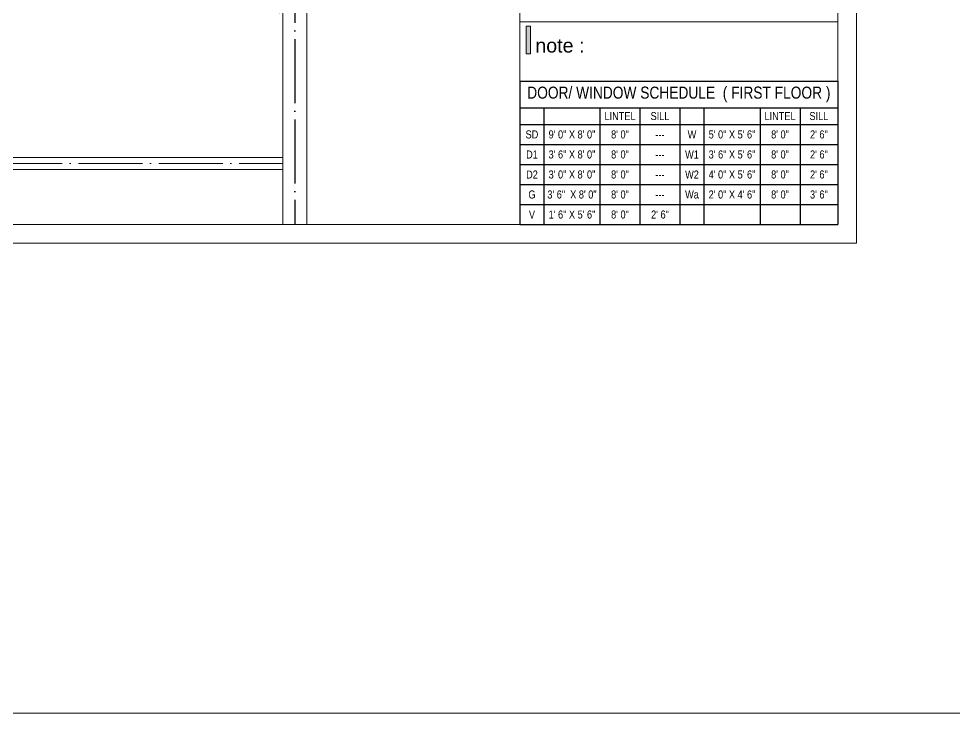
# Model space of a CAD drawing. Header units: millimetres. Extents: x 56222 to 154870, y -177588 to -121287.
# Drawn here: x 149369.6 to 149720.4, y -176352.4 to -176092.2 of the extents above; entities that cross this region are included whole.
import ezdxf

# ---------------------------------------------------------------- set-up
doc = ezdxf.new("R2010")
doc.units = ezdxf.units.MM
doc.header["$MEASUREMENT"] = 0
doc.header["$PDMODE"] = 35
doc.linetypes.add('ACAD_ISO04W100', pattern=[30, 24, -3, 0, -3])
doc.layers.get('Defpoints').update_dxf_attribs({"color": 220})
for name, color, linetype, lineweight in [('FIRST FLOOR ( DIM )', 250, 'Continuous', 9), ('GROUND FLOOR', 7, 'Continuous', 9), ('SECTION', 7, 'Continuous', 9), ('X_PLOT', 1, 'Continuous', 9), ('X_SHEET', 7, 'Continuous', 9)]:
    doc.layers.add(name, color=color, linetype=linetype, lineweight=lineweight)
doc.styles.add("Cn_BT_0'-0", font='swissc.ttf')
doc.styles.add('Cn_BT_7½', font='swissc.ttf', dxfattribs={"height": 7.5})
doc.styles.get("Standard").update_dxf_attribs({"font": 'arial.ttf', "height": 6})
doc.dimstyles.new('Cn_BT_7½', dxfattribs={"dimtxt": 9, "dimasz": 3, "dimexe": 1.5, "dimexo": 0, "dimgap": 0.09, "dimtad": 0, "dimdec": 3, "dimzin": 3, "dimdsep": 46, "dimlunit": 4, "dimtxsty": 'Cn_BT_7½', "dimblk": 'ARCHTICK', "dimcen": 0.09, "dimdle": 1.5, "dimclrd": 251, "dimclre": 251, "dimclrt": 14, "dimadec": 0, "dimazin": 0, "dimtfac": 0.75, "dimtdec": 3, "dimtofl": 0, "dimtmove": 0, "dimatfit": 3, "dimfxl": 0, "dimtolj": 1, "dimtzin": 0, "dimlwd": 15, "dimlwe": 15, "dimarcsym": 0})

# ---------------------------------------------------------------- blocks, each defined once
blk = doc.blocks.new('_ArchTick')
at = {"color": 0, "linetype": 'ByBlock', "const_width": 0.15}
blk.add_lwpolyline([(-0.5, -0.5), (0.5, 0.5)], dxfattribs=at)
blk = doc.blocks.new('*D17')
at = {"layer": 'Defpoints', "color": 0, "transparency": 16777216}
for p in [(149068.14, -176043.94), (149468.64, -176043.94), (149468.64, -176088.6)]:
    blk.add_point(p, dxfattribs=at)
at = {"layer": 'FIRST FLOOR ( DIM )', "color": 251, "lineweight": 15, "transparency": 16777216}
for p, q in [((149068.14, -176043.94), (149068.14, -176090.1)), ((149468.64, -176043.94), (149468.64, -176090.1)), ((149066.64, -176088.6), (149255.69, -176088.6)), ((149470.14, -176088.6), (149281.1, -176088.6))]:
    blk.add_line(p, q, dxfattribs=at)
at = {"layer": 'FIRST FLOOR ( DIM )', "color": 251, "lineweight": 15, "transparency": 16777216, "xscale": 3, "yscale": 3, "zscale": 3, "rotation": 180}
blk.add_blockref('_ArchTick', (149068.14, -176088.6), dxfattribs=at)
at = {"layer": 'FIRST FLOOR ( DIM )', "color": 251, "lineweight": 15, "transparency": 16777216, "xscale": 3, "yscale": 3, "zscale": 3}
blk.add_blockref('_ArchTick', (149468.64, -176088.6), dxfattribs=at)
at = {"layer": 'FIRST FLOOR ( DIM )', "color": 14, "transparency": 16777216, "insert": (149268.39, -176088.6), "char_height": 7.5, "attachment_point": 5, "style": 'Cn_BT_7½'}
blk.add_mtext('\\A1;33\'-4{\\H0.750000x;\\S1/2;}"', dxfattribs=at)
blk = doc.blocks.new('*T11')
at = {"layer": 'X_SHEET', "color": 0, "lineweight": -2}
for p, q in [((0, 0), (9, 0)), ((0, 0), (0, -9.99)), ((9, 0), (30, 0)), ((30, 0), (45, 0)), ((45, 0), (60, 0)), ((60, 0), (69, 0)), ((69, 0), (90, 0)), ((90, 0), (105, 0)), ((105, 0), (119.14, 0)), ((119.14, 0), (119.14, -9.99)), ((0, -9.99), (9, -9.99)), ((0, -9.99), (0, -16.24)), ((9, -9.99), (30, -9.99)), ((9, -9.99), (9, -16.24)), ((30, -9.99), (45, -9.99)), ((30, -9.99), (30, -16.24)), ((45, -9.99), (60, -9.99)), ((45, -9.99), (45, -16.24)), ((60, -9.99), (69, -9.99)), ((60, -9.99), (60, -16.24)), ((69, -9.99), (90, -9.99)), ((69, -9.99), (69, -16.24)), ((90, -9.99), (105, -9.99)), ((90, -9.99), (90, -16.24)), ((105, -9.99), (119.14, -9.99)), ((105, -9.99), (105, -16.24)), ((119.14, -9.99), (119.14, -16.24)), ((0, -16.24), (9, -16.24)), ((0, -16.24), (0, -23.74)), ((9, -16.24), (30, -16.24)), ((9, -16.24), (9, -23.74)), ((30, -16.24), (45, -16.24)), ((30, -16.24), (30, -23.74)), ((45, -16.24), (60, -16.24)), ((45, -16.24), (45, -23.74)), ((60, -16.24), (69, -16.24)), ((60, -16.24), (60, -23.74)), ((69, -16.24), (90, -16.24)), ((69, -16.24), (69, -23.74)), ((90, -16.24), (105, -16.24)), ((90, -16.24), (90, -23.74)), ((105, -16.24), (119.14, -16.24)), ((105, -16.24), (105, -23.74)), ((119.14, -16.24), (119.14, -23.74)), ((0, -23.74), (9, -23.74)), ((0, -23.74), (0, -31.24)), ((9, -23.74), (30, -23.74)), ((9, -23.74), (9, -31.24)), ((30, -23.74), (45, -23.74)), ((30, -23.74), (30, -31.24)), ((45, -23.74), (60, -23.74)), ((45, -23.74), (45, -31.24)), ((60, -23.74), (69, -23.74)), ((60, -23.74), (60, -31.24)), ((69, -23.74), (90, -23.74)), ((69, -23.74), (69, -31.24)), ((90, -23.74), (105, -23.74)), ((90, -23.74), (90, -31.24)), ((105, -23.74), (119.14, -23.74)), ((105, -23.74), (105, -31.24)), ((119.14, -23.74), (119.14, -31.24)), ((0, -31.24), (9, -31.24)), ((0, -31.24), (0, -38.74)), ((9, -31.24), (30, -31.24)), ((9, -31.24), (9, -38.74)), ((30, -31.24), (45, -31.24)), ((30, -31.24), (30, -38.74)), ((45, -31.24), (60, -31.24)), ((45, -31.24), (45, -38.74)), ((60, -31.24), (69, -31.24)), ((60, -31.24), (60, -38.74)), ((69, -31.24), (90, -31.24)), ((69, -31.24), (69, -38.74)), ((90, -31.24), (105, -31.24)), ((90, -31.24), (90, -38.74)), ((105, -31.24), (119.14, -31.24)), ((105, -31.24), (105, -38.74)), ((119.14, -31.24), (119.14, -38.74)), ((0, -38.74), (9, -38.74)), ((0, -38.74), (0, -46.24)), ((9, -38.74), (30, -38.74)), ((9, -38.74), (9, -46.24)), ((30, -38.74), (45, -38.74)), ((30, -38.74), (30, -46.24)), ((45, -38.74), (60, -38.74)), ((45, -38.74), (45, -46.24)), ((60, -38.74), (69, -38.74)), ((60, -38.74), (60, -46.24)), ((69, -38.74), (90, -38.74)), ((69, -38.74), (69, -46.24)), ((90, -38.74), (105, -38.74)), ((90, -38.74), (90, -46.24)), ((105, -38.74), (119.14, -38.74)), ((105, -38.74), (105, -46.24)), ((119.14, -38.74), (119.14, -46.24)), ((0, -46.24), (9, -46.24)), ((0, -46.24), (0, -53.74)), ((9, -46.24), (30, -46.24)), ((9, -46.24), (9, -53.74)), ((30, -46.24), (45, -46.24)), ((30, -46.24), (30, -53.74)), ((45, -46.24), (60, -46.24)), ((45, -46.24), (45, -53.74)), ((60, -46.24), (69, -46.24)), ((60, -46.24), (60, -53.74)), ((69, -46.24), (90, -46.24)), ((69, -46.24), (69, -53.74)), ((90, -46.24), (105, -46.24)), ((90, -46.24), (90, -53.74)), ((105, -46.24), (119.14, -46.24)), ((105, -46.24), (105, -53.74)), ((119.14, -46.24), (119.14, -53.74)), ((0, -53.74), (9, -53.74)), ((9, -53.74), (30, -53.74)), ((30, -53.74), (45, -53.74)), ((45, -53.74), (60, -53.74)), ((60, -53.74), (69, -53.74)), ((69, -53.74), (90, -53.74)), ((90, -53.74), (105, -53.74)), ((105, -53.74), (119.14, -53.74))]:
    blk.add_line(p, q, dxfattribs=at)
at = {"layer": 'X_SHEET', "color": 0, "insert": (59.57, -4.99), "char_height": 4.5, "width": 118.3106, "attachment_point": 5, "style": "Cn_BT_0'-0"}
blk.add_mtext('DOOR/ WINDOW SCHEDULE  ( FIRST FLOOR )', dxfattribs=at)
at = {"layer": 'X_SHEET', "char_height": 3, "attachment_point": 5, "style": "Cn_BT_0'-0"}
for s, insert, width in [('LINTEL', (37.5, -13.11), 14.17), ('SILL', (52.5, -13.11), 14.17), ('LINTEL', (97.5, -13.11), 14.17), ('SILL', (112.07, -13.11), 13.3106), ('SD', (4.5, -19.99), 8.17), ('9\' 0" X 8\' 0"', (19.5, -19.99), 20.17), ('8\' 0"', (37.5, -19.99), 14.17), ('---', (52.5, -19.99), 14.17), ('W', (64.5, -19.99), 8.17), ('5\' 0" X 5\' 6"', (79.5, -19.99), 20.17), ('8\' 0"', (97.5, -19.99), 14.17), ('2\' 6"', (112.07, -19.99), 13.3106), ('D1', (4.5, -27.49), 8.17), ('3\' 6" X 8\' 0"', (19.5, -27.49), 20.17), ('8\' 0"', (37.5, -27.49), 14.17), ('---', (52.5, -27.49), 14.17), ('W1', (64.5, -27.49), 8.17), ('3\' 6" X 5\' 6"', (79.5, -27.49), 20.17), ('8\' 0"', (97.5, -27.49), 14.17), ('2\' 6"', (112.07, -27.49), 13.3106), ('D2', (4.5, -34.99), 8.17), ('3\' 0" X 8\' 0"', (19.5, -34.99), 20.17), ('8\' 0"', (37.5, -34.99), 14.17), ('W2', (64.5, -34.99), 8.17), ('4\' 0" X 5\' 6"', (79.5, -34.99), 20.17), ('8\' 0"', (97.5, -34.99), 14.17), ('2\' 6"', (112.07, -34.99), 13.3106), ('---', (52.5, -34.99), 14.17), ('G', (4.5, -42.49), 8.17), ('3\' 6"  X 8\' 0"', (19.5, -42.49), 20.17), ('8\' 0"', (37.5, -42.49), 14.17), ('Wa', (64.5, -42.49), 8.17), ('2\' 0" X 4\' 6"', (79.5, -42.49), 20.17), ('8\' 0"', (97.5, -42.49), 14.17), ('3\' 6"', (112.07, -42.49), 13.3106), ('---', (52.5, -42.49), 14.17), ('V', (4.5, -49.99), 8.17), ('1\' 6" X 5\' 6"', (19.5, -49.99), 20.17), ('8\' 0"', (37.5, -49.99), 14.17), ('2\' 6"', (52.5, -49.99), 14.17)]:
    blk.add_mtext(s, dxfattribs=dict(at, insert=insert, width=width))

msp = doc.modelspace()

# ---------------------------------------------------------------- hatches: boundary and pattern name
at = {"layer": 'X_SHEET', "ltscale": 0.25}
h = msp.add_hatch(color=0, dxfattribs=at)
h.dxf.hatch_style = 1
h.paths.add_polyline_path([(149561.5113, -176095.0465), (149559.9093, -176095.0465), (149559.9093, -176105.3507), (149561.5113, -176105.3507)])

# ---------------------------------------------------------------- linework, layer by layer
at = {"layer": 'GROUND FLOOR'}
for p, q in [((149468.6435, -175648.3948), (149468.6435, -176169.3276)), ((149477.6435, -175648.3948), (149477.6435, -176169.3276)), ((149468.6435, -176031.9437), (149468.6435, -176169.3276)), ((148972.8935, -176144.1937), (149468.6435, -176144.1937)), ((148968.3935, -176148.6937), (149468.6435, -176148.6937))]:
    msp.add_line(p, q, dxfattribs=at)
at = {"layer": 'GROUND FLOOR', "color": 1, "linetype": 'ACAD_ISO04W100'}
msp.add_lwpolyline([(149468.6435, -175683.9437), (148970.6435, -175683.9437), (148970.6435, -176146.4437), (149468.6435, -176146.4437)], dxfattribs=at)
at = {"layer": 'SECTION'}
msp.add_lwpolyline([(147873.111, -174807.8014), (151005.4513, -174807.8014), (151005.4513, -176352.3903), (147873.111, -176352.3903)], close=True, dxfattribs=at)
at = {"layer": 'X_PLOT', "linetype": 'ACAD_ISO04W100', "lineweight": 30}
msp.add_line((149473.1435, -175648.3948), (149473.1435, -176169.3276), dxfattribs=at)
at = {"layer": 'X_SHEET'}
for points in [[(149683.7052, -176176.3276), (148916.5568, -176176.3276), (148916.5568, -175641.3948), (149683.7052, -175641.3948)], [(149676.7052, -176169.3276), (148923.5568, -176169.3276), (148923.5568, -175648.3948), (149676.7052, -175648.3948)], [(149557.5646, -175648.3948), (149676.7052, -175648.3948), (149676.7053, -176169.3276), (149557.5647, -176169.3276)], [(149676.7051, -176093.3201), (149557.5646, -176093.3201), (149557.5648, -176169.3276), (149676.7053, -176169.3276)]]:
    msp.add_lwpolyline(points, close=True, dxfattribs=at)
at = {"layer": 'X_SHEET', "color": 0, "ltscale": 0.25}
msp.add_lwpolyline([(149559.9093, -176095.0465), (149561.5113, -176095.0465), (149561.5113, -176105.3507), (149559.9093, -176105.3507)], close=True, dxfattribs=at)

# ---------------------------------------------------------------- block references
msp.add_blockref('*T11', (149557.5646, -176115.5863))

# ---------------------------------------------------------------- texts
at = {"layer": 'X_SHEET', "color": 29, "ltscale": 0.25, "insert": (149563.3128, -176099.5947), "char_height": 5.280173, "attachment_point": 1}
msp.add_mtext('{\\C0;note :}', dxfattribs=at)

# ---------------------------------------------------------------- dimensions: what is measured, and where the dimension line sits
at = {"layer": 'FIRST FLOOR ( DIM )'}
dim = msp.add_linear_dim(base=(149468.6435, -176088.6002), p1=(149068.1435, -176043.9437), p2=(149468.6435, -176043.9437), dimstyle='Cn_BT_7½', dxfattribs=at)
dim.commit()
dim.dimension.update_dxf_attribs({"geometry": '*D17', "text_midpoint": (149268.3935, -176088.6002)})

doc.saveas('drawing.dxf')
